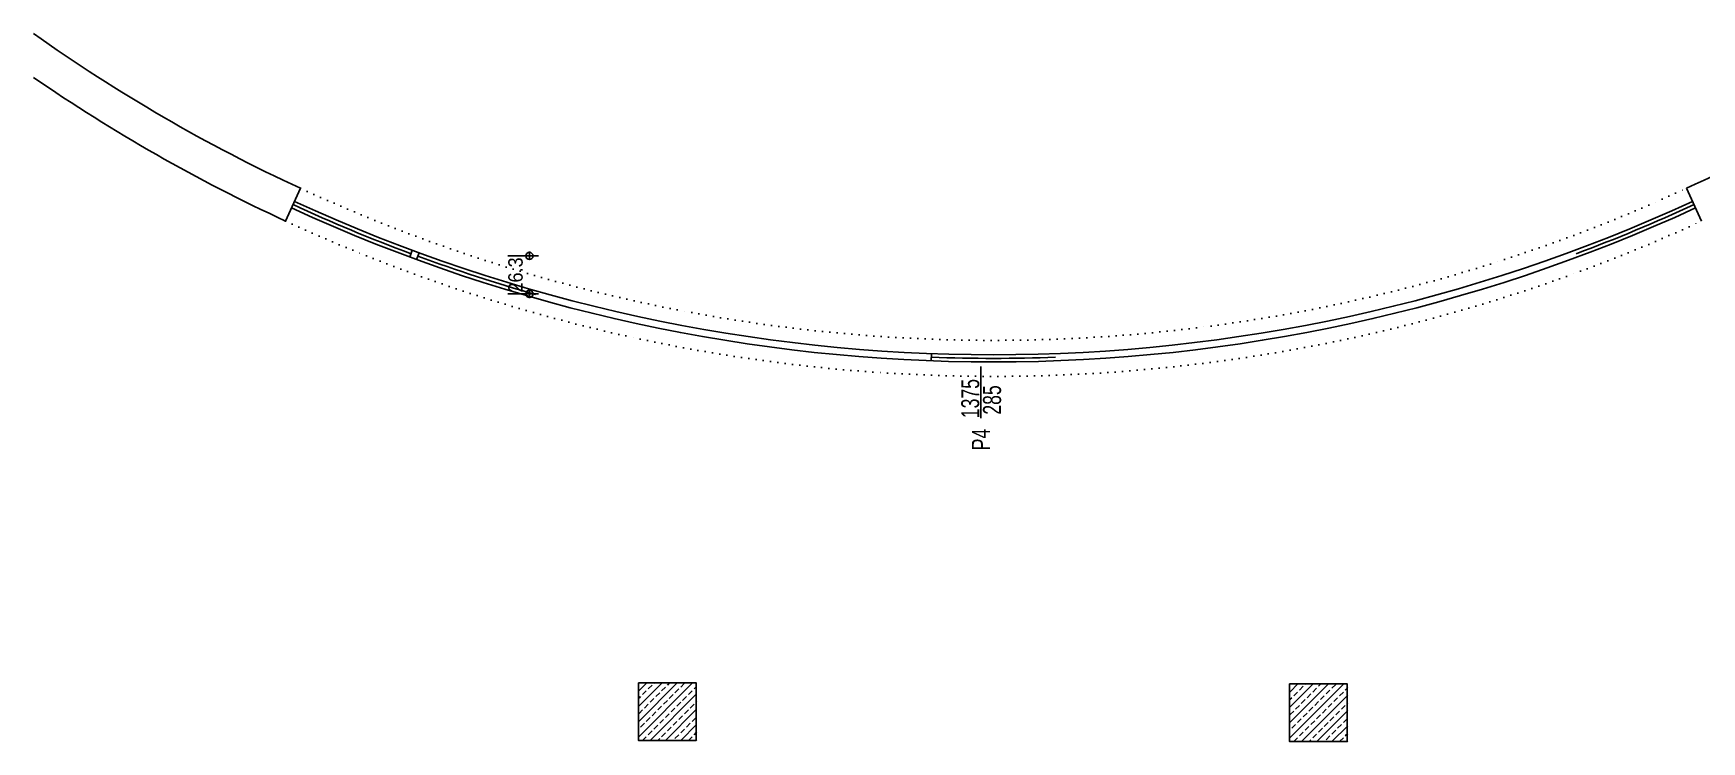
# Model space of a CAD drawing. Extents: x 460786 to 545292, y 30998 to 41694.
# Drawn here: x 489975 to 491133, y 33671 to 34162 of the extents above; entities that cross this region are included whole.
import ezdxf
from ezdxf.enums import TextEntityAlignment as Align

# ---------------------------------------------------------------- set-up
doc = ezdxf.new("R2010")
doc.units = 0
doc.header["$LTSCALE"] = 50
doc.header["$MEASUREMENT"] = 0
doc.header["$PDMODE"] = 35
doc.linetypes.add('DASHED', pattern=[0.1, 0, -0.1])
doc.layers.get('0').update_dxf_attribs({"linetype": 'CONTINUOUS'})
doc.layers.get('Defpoints').update_dxf_attribs({"linetype": 'CONTINUOUS'})
for name, color, linetype in [('A-Betonarme', 6, 'CONTINUOUS'), ('A-Cam', 160, 'CONTINUOUS'), ('A-Dash', 9, 'DASHED'), ('A-Duvar', 7, 'CONTINUOUS'), ('A-Olcu Ic Dikey', 8, 'CONTINUOUS'), ('A-Poz-Pen', 4, 'CONTINUOUS'), ('A-Tarama 1', 9, 'CONTINUOUS')]:
    doc.layers.add(name, color=color, linetype=linetype)
doc.styles.get("Standard").update_dxf_attribs({"font": 'arial.ttf', "width": 0.9})
doc.dimstyles.new('EXIT', dxfattribs={"dimscale": 50, "dimtxt": 0.23, "dimasz": 0.03, "dimexe": 0.125, "dimexo": 0.5, "dimgap": 0.09, "dimtad": 1, "dimzin": 1, "dimdsep": 46, "dimtxsty": 'Standard', "dimblk": 'TICK', "dimcen": 0.2, "dimadec": 0, "dimazin": 0, "dimtfac": 1, "dimtix": 1, "dimtofl": 0, "dimtmove": 2, "dimatfit": 3, "dimldrblk": 'TICK', "dimfxl": 1, "dimtolj": 1, "dimtzin": 1, "dimarcsym": 0})

# ---------------------------------------------------------------- blocks, each defined once
blk = doc.blocks.new('poz-pk1')
blk.add_line((24.3, 28.7), (24.3, -5.7))
at = {"width": 0.7}
for p in [(17, 10), (31.5, 10)]:
    blk.add_attdef('YAZı', text='', height=12, rotation=90, dxfattribs=at).set_placement(p, align=Align.MIDDLE_CENTER)
blk.add_attdef('POZ', text='', height=12, dxfattribs=at).set_placement((24.3, -14.4), align=Align.MIDDLE_CENTER)
blk = doc.blocks.new('TICK', base_point=(53.7, 38.06))
blk.add_line((55.37, 38.06), (52.04, 38.06))
blk.add_circle((53.7, 38.06), 1.67)
blk = doc.blocks.new('*D1041')
at = {"layer": 'A-Olcu Ic Dikey', "color": 0, "lineweight": -2, "transparency": 16777216}
for p, q in [((490319.4, 34009.3), (490319.4, 34010.8)), ((490304.4, 34007.8), (490325.7, 34007.8)), ((490304.4, 33981.5), (490325.7, 33981.5)), ((490319.4, 33980), (490319.4, 33978.5))]:
    blk.add_line(p, q, dxfattribs=at)
at = {"layer": 'Defpoints', "color": 0, "transparency": 16777216}
for p in [(490279.4, 34007.8), (490279.4, 33981.5), (490319.4, 33981.5)]:
    blk.add_point(p, dxfattribs=at)
at = {"layer": 'A-Olcu Ic Dikey', "color": 0, "lineweight": -2, "transparency": 16777216, "xscale": 1.5, "yscale": 1.5, "zscale": 1.5}
for p, rotation in [((490319.4, 34007.8), 270), ((490319.4, 33981.5), 90)]:
    blk.add_blockref('TICK', p, dxfattribs=dict(at, rotation=rotation))
at = {"layer": 'A-Olcu Ic Dikey', "color": 0, "transparency": 16777216, "insert": (490309.8, 33994.6), "char_height": 10, "attachment_point": 5, "rotation": 90}
blk.add_mtext('\\A1;26.3', dxfattribs=at)

msp = doc.modelspace()

# ---------------------------------------------------------------- linework, layer by layer
at = {"layer": 'A-Betonarme'}
for points in [[(490395.08, 33711.65), (490435.08, 33711.65), (490435.08, 33671.58), (490395.08, 33671.58)], [(490847.08, 33710.75), (490887.08, 33710.75), (490887.08, 33670.75), (490847.08, 33670.75)]]:
    msp.add_lwpolyline(points, close=True, dxfattribs=at)
at = {"layer": 'A-Cam'}
for p, q in [((490236.36, 34007.03), (490238.09, 34011.72)), ((490236.36, 34007.03), (490238.09, 34011.72)), ((490241.05, 34005.3), (490242.78, 34009.99)), ((490598.38, 33935.02), (490598.58, 33940.02))]:
    msp.add_line(p, q, dxfattribs=at)
for radius, start, end in [(1159.03, 245.25101, 294.74899), (1164.03, 245.25101, 294.74899), (1161.53, 245.25101, 249.6275), (1161.53, 290.3725, 294.74899), (1161.53, 249.87414, 254.12732), (1161.53, 267.87341, 272.12659)]:
    msp.add_arc((490641.58, 35098.25), radius, start, end, dxfattribs=at)
at = {"layer": 'A-Dash'}
for radius in [1149.03, 1174.03]:
    msp.add_arc((490641.58, 35098.25), radius, 245.25101, 294.74899, dxfattribs=at)
at = {"layer": 'A-Duvar'}
for p, q in [((490150.08, 34032.06), (490160.55, 34054.76)), ((491133.08, 34032.06), (491122.61, 34054.76))]:
    msp.add_line(p, q, dxfattribs=at)
for centre, radius, start, end in [((490641.58, 35098.25), 1149.03, 234.5456, 245.25101), ((490648.25, 35095.44), 1143.69, 294.50474, 305.23513), ((490641.58, 35098.25), 1174.03, 235.40979, 245.25101)]:
    msp.add_arc(centre, radius, start, end, dxfattribs=at)
at = {"layer": 'A-Tarama 1', "linetype": 'Continuous'}
for p, q in [((490432.66, 33711.58), (490395.49, 33674.42)), ((490422.05, 33711.58), (490395.49, 33685.03)), ((490411.44, 33711.58), (490395.49, 33695.63)), ((490400.84, 33711.58), (490395.49, 33706.24)), ((490404.54, 33709.98), (490401.89, 33707.33)), ((490406.14, 33711.58), (490405.87, 33711.31)), ((490416.75, 33711.58), (490415.15, 33709.98)), ((490427.08, 33711.31), (490424.43, 33708.66)), ((490884.65, 33710.75), (490847.49, 33673.59)), ((490874.05, 33710.75), (490847.49, 33684.2)), ((490863.44, 33710.75), (490847.49, 33694.81)), ((490852.83, 33710.75), (490847.49, 33705.41)), ((490858.14, 33710.75), (490857.87, 33710.48)), ((490868.74, 33710.75), (490867.15, 33709.16)), ((490879.08, 33710.48), (490876.43, 33707.83)), ((490396.59, 33702.03), (490395.49, 33700.94)), ((490400.56, 33706), (490397.91, 33703.35)), ((490405.87, 33700.7), (490403.22, 33698.05)), ((490435.49, 33703.81), (490403.26, 33671.58)), ((490409.84, 33704.68), (490407.19, 33702.03)), ((490413.82, 33708.66), (490411.17, 33706)), ((490415.15, 33699.38), (490412.5, 33696.72)), ((490419.13, 33703.35), (490416.47, 33700.7)), ((490423.1, 33707.33), (490420.45, 33704.68)), ((490424.43, 33698.05), (490421.78, 33695.4)), ((490428.41, 33702.03), (490425.75, 33699.38)), ((490432.38, 33706), (490429.73, 33703.35)), ((490435.49, 33709.12), (490433.71, 33707.33)), ((490435.49, 33698.51), (490435.04, 33698.05)), ((490848.59, 33701.2), (490847.49, 33700.11)), ((490852.56, 33705.18), (490849.91, 33702.53)), ((490856.54, 33709.16), (490853.89, 33706.5)), ((490857.87, 33699.88), (490855.21, 33697.22)), ((490887.49, 33702.99), (490855.26, 33670.75)), ((490861.84, 33703.85), (490859.19, 33701.2)), ((490865.82, 33707.83), (490863.17, 33705.18)), ((490867.15, 33698.55), (490864.49, 33695.9)), ((490871.12, 33702.53), (490868.47, 33699.88)), ((490875.1, 33706.5), (490872.45, 33703.85)), ((490880.4, 33701.2), (490877.75, 33698.55)), ((490884.38, 33705.18), (490881.73, 33702.53)), ((490887.49, 33708.29), (490885.71, 33706.5)), ((490397.91, 33692.75), (490395.49, 33690.33)), ((490401.89, 33696.72), (490399.24, 33694.07)), ((490403.22, 33687.44), (490400.56, 33684.79)), ((490407.19, 33691.42), (490404.54, 33688.77)), ((490411.17, 33695.4), (490408.52, 33692.75)), ((490416.47, 33690.09), (490413.82, 33687.44)), ((490435.49, 33693.21), (490413.87, 33671.58)), ((490420.45, 33694.07), (490417.8, 33691.42)), ((490425.75, 33688.77), (490423.1, 33686.12)), ((490429.73, 33692.75), (490427.08, 33690.09)), ((490433.71, 33696.72), (490431.06, 33694.07)), ((490435.04, 33687.44), (490432.38, 33684.79)), ((490849.91, 33691.92), (490847.49, 33689.5)), ((490853.89, 33695.9), (490851.24, 33693.25)), ((490855.21, 33686.62), (490852.56, 33683.97)), ((490859.19, 33690.59), (490856.54, 33687.94)), ((490863.17, 33694.57), (490860.52, 33691.92)), ((490868.47, 33689.27), (490865.82, 33686.62)), ((490887.49, 33692.38), (490865.87, 33670.75)), ((490872.45, 33693.25), (490869.8, 33690.59)), ((490876.43, 33697.22), (490873.78, 33694.57)), ((490877.75, 33687.94), (490875.1, 33685.29)), ((490881.73, 33691.92), (490879.08, 33689.27)), ((490885.71, 33695.9), (490883.06, 33693.25)), ((490887.03, 33686.62), (490884.38, 33683.97)), ((490887.49, 33697.68), (490887.03, 33697.22)), ((490399.24, 33683.47), (490396.59, 33680.81)), ((490404.54, 33678.16), (490401.89, 33675.51)), ((490408.52, 33682.14), (490405.87, 33679.49)), ((490412.5, 33686.12), (490409.84, 33683.47)), ((490413.82, 33676.84), (490411.17, 33674.18)), ((490417.8, 33680.81), (490415.15, 33678.16)), ((490421.78, 33684.79), (490419.13, 33682.14)), ((490423.1, 33675.51), (490420.45, 33672.86)), ((490427.08, 33679.49), (490424.43, 33676.84)), ((490435.49, 33682.6), (490424.48, 33671.58)), ((490431.06, 33683.47), (490428.41, 33680.81)), ((490435.49, 33677.3), (490433.71, 33675.51)), ((490851.24, 33682.64), (490848.59, 33679.99)), ((490856.54, 33677.34), (490853.89, 33674.68)), ((490860.52, 33681.31), (490857.87, 33678.66)), ((490864.49, 33685.29), (490861.84, 33682.64)), ((490865.82, 33676.01), (490863.17, 33673.36)), ((490869.8, 33679.99), (490867.15, 33677.34)), ((490873.78, 33683.97), (490871.12, 33681.31)), ((490875.1, 33674.68), (490872.45, 33672.03)), ((490879.08, 33678.66), (490876.43, 33676.01)), ((490887.49, 33681.77), (490876.47, 33670.75)), ((490883.06, 33682.64), (490880.4, 33679.99)), ((490887.49, 33676.47), (490885.71, 33674.68)), ((490400.56, 33674.18), (490397.96, 33671.58)), ((490409.84, 33672.86), (490408.57, 33671.58)), ((490432.38, 33674.18), (490429.78, 33671.58)), ((490435.49, 33671.99), (490435.08, 33671.58)), ((490852.56, 33673.36), (490849.96, 33670.75)), ((490861.84, 33672.03), (490860.56, 33670.75)), ((490884.38, 33673.36), (490881.78, 33670.75)), ((490887.49, 33671.17), (490887.08, 33670.75))]:
    msp.add_line(p, q, dxfattribs=at)

# ---------------------------------------------------------------- block references
at = {"layer": 'A-Poz-Pen'}
ref = msp.add_blockref('poz-pk1', (490607.48, 33901.14), dxfattribs=dict(at, xscale=1.041608796296916, yscale=1.041608796296916, zscale=1.041608796296916, rotation=359.9999999996746))
ref.add_attrib('YAZı', '1375', dxfattribs={"layer": '0', "height": 12.499, "rotation": 90, "width": 0.7}).set_placement((490625.39, 33908.82), align=Align.MIDDLE_CENTER)
ref.add_attrib('YAZı', '285', dxfattribs={"layer": '0', "height": 12.499, "rotation": 90, "width": 0.7}).set_placement((490640.52, 33907.86), align=Align.MIDDLE_CENTER)
ref.add_attrib('POZ', 'P4', dxfattribs={"layer": '0', "height": 12.499, "rotation": 90, "width": 0.7}).set_placement((490632.78, 33880.42), align=Align.MIDDLE_CENTER)

# ---------------------------------------------------------------- dimensions: what is measured, and where the dimension line sits
at = {"layer": 'A-Olcu Ic Dikey'}
dim = msp.add_aligned_dim(p1=(490279.41, 34007.8), p2=(490279.41, 33981.48), distance=40, dimstyle='EXIT', override={"dimtxt": 0.2, "dimdec": 1, "dimzin": 9, "dimtdec": 1}, dxfattribs=at)
dim.commit()
dim.dimension.update_dxf_attribs({"geometry": '*D1041', "text_midpoint": (490309.8, 33994.64)})

doc.saveas('drawing.dxf')
